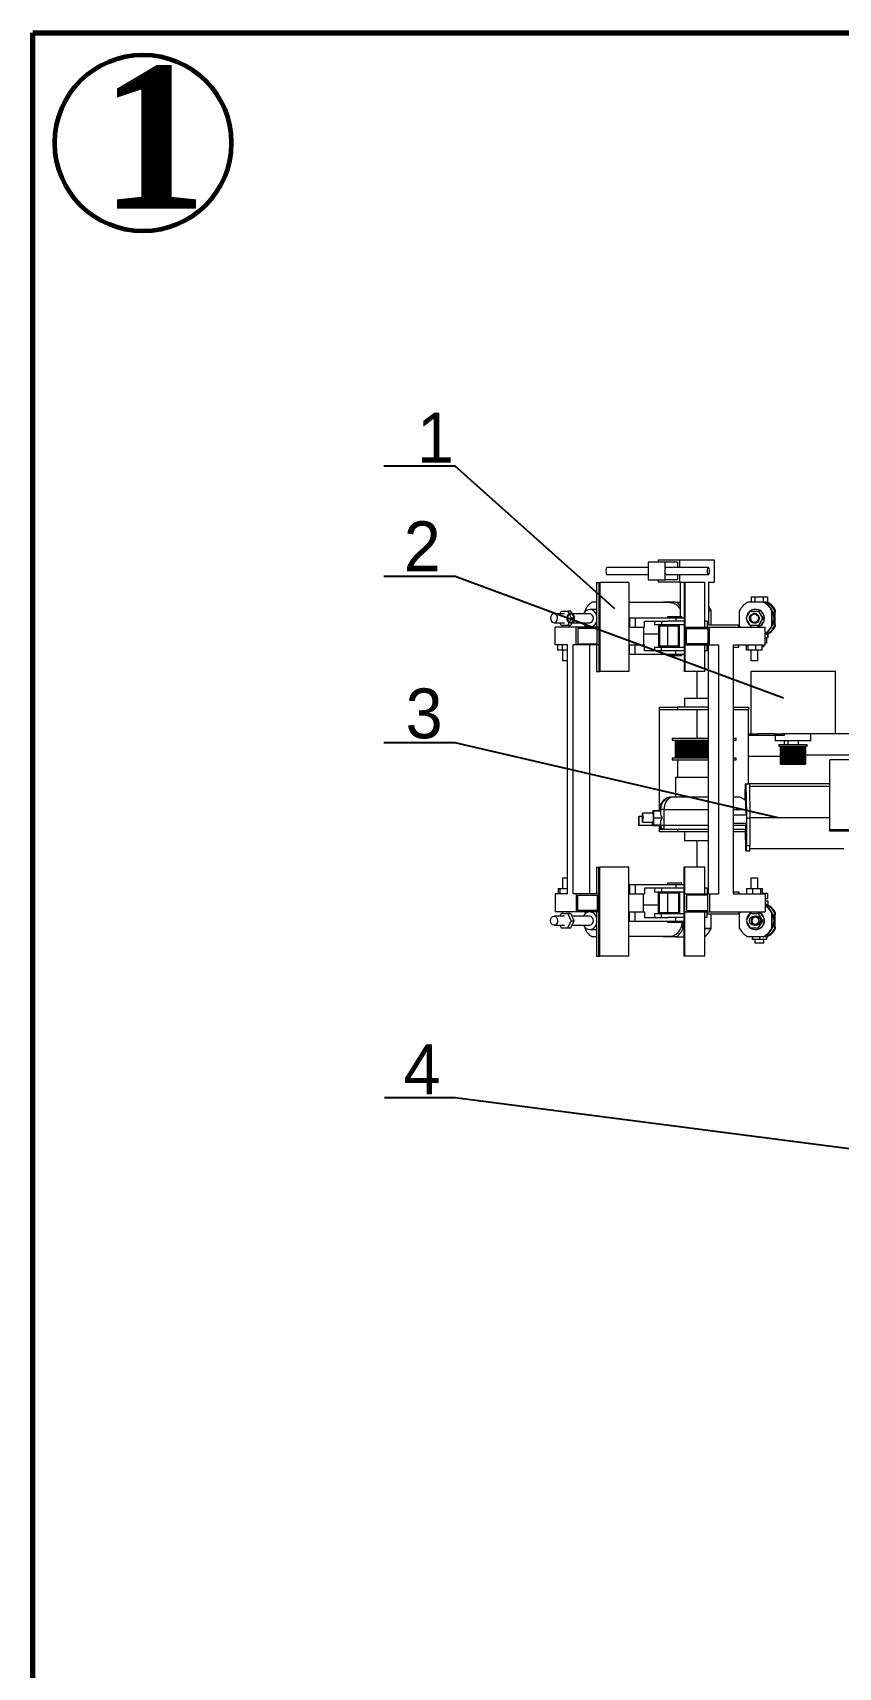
# Model space of a CAD drawing. Header units: millimetres. Extents: x 127 to 2222, y 23 to 864.
# Drawn here: x 1033.1 to 1259.4, y 404.9 to 864.3 of the extents above; entities that cross this region are included whole.
import ezdxf

# ---------------------------------------------------------------- set-up
doc = ezdxf.new("R2010")
doc.units = ezdxf.units.MM
doc.layers.add('dddd', color=1, linetype='Continuous')
doc.layers.add('net dam', color=7, linetype='Continuous', lineweight=35)
doc.styles.add('dinh1', font='VNARIAL.TTF', dxfattribs={"oblique": 15})

msp = doc.modelspace()

# ---------------------------------------------------------------- linework, layer by layer
for p, q in [((1151.79, 742.5), (1131.79, 742.5)), ((1196.69, 702.38), (1151.79, 742.5)), ((1151.79, 711.45), (1131.79, 711.45)), ((1244.04, 677.26), (1151.79, 711.45)), ((1151.79, 664.67), (1131.79, 664.67)), ((1242.55, 643.67), (1151.79, 664.67)), ((1151.91, 564.97), (1131.91, 564.97)), ((1318.8, 543.29), (1151.79, 564.98))]:
    msp.add_line(p, q)
at = {"color": 7, "linetype": 'Continuous', "lineweight": 15}
for p, q in [((1206.02, 713.98), (1194.49, 713.98)), ((1210.77, 715.48), (1206.02, 715.48)), ((1206.02, 715.48), (1206.02, 712.98)), ((1206.02, 712.98), (1206.02, 710.48)), ((1208.93, 716.11), (1214.85, 716.11)), ((1208.93, 715.48), (1208.93, 716.11)), ((1214.26, 715.48), (1210.77, 715.48)), ((1210.77, 712.98), (1210.77, 715.48)), ((1210.77, 710.48), (1210.77, 712.98)), ((1222.94, 713.98), (1211.08, 713.98)), ((1214.26, 715.48), (1214.26, 713.98)), ((1214.85, 716.11), (1214.85, 713.98)), ((1214.85, 716.11), (1224.55, 716.11)), ((1224.55, 716.11), (1224.55, 709.86)), ((1191.51, 709.73), (1191.51, 697.23)), ((1191.51, 709.73), (1192.16, 709.73)), ((1192.16, 709.73), (1192.16, 684.73)), ((1192.16, 709.73), (1192.49, 709.73)), ((1192.49, 709.73), (1192.49, 684.73)), ((1200.58, 709.73), (1192.49, 709.73)), ((1194.49, 711.98), (1206.02, 711.98)), ((1200.58, 709.73), (1200.58, 684.73)), ((1206.02, 710.48), (1210.77, 710.48)), ((1208.93, 709.86), (1208.93, 710.48)), ((1214.85, 709.86), (1208.93, 709.86)), ((1214.26, 710.48), (1210.77, 710.48)), ((1211.08, 711.98), (1222.94, 711.98)), ((1214.26, 711.98), (1214.26, 710.48)), ((1214.85, 711.98), (1214.85, 709.86)), ((1214.85, 709.86), (1220.98, 709.86)), ((1215.05, 709.86), (1215.05, 700.23)), ((1216.15, 709.73), (1216.15, 684.73)), ((1216.35, 709.73), (1216.15, 709.73)), ((1216.35, 709.73), (1216.35, 684.73)), ((1221.96, 709.73), (1216.35, 709.73)), ((1220.98, 709.86), (1220.98, 709.73)), ((1221.96, 697.23), (1221.96, 709.73)), ((1222.96, 709.86), (1224.55, 709.86)), ((1222.96, 709.86), (1222.96, 697.86)), ((1191.51, 704.23), (1190.2, 704.23)), ((1212.15, 704.11), (1200.58, 704.11)), ((1210.38, 704.23), (1210.19, 704.11)), ((1213.92, 704.23), (1210.38, 704.23)), ((1213.92, 704.23), (1215.05, 704.23)), ((1238.41, 704.23), (1234.05, 704.23)), ((1234.95, 705.73), (1234.95, 704.23)), ((1234.95, 705.73), (1236.01, 705.73)), ((1236.01, 705.73), (1236.01, 704.23)), ((1236.01, 705.73), (1238.32, 705.73)), ((1238.32, 705.73), (1238.32, 704.23)), ((1238.32, 705.73), (1239.57, 705.73)), ((1238.41, 704.23), (1238.55, 704.23)), ((1239.2, 704.23), (1238.55, 704.23)), ((1239.2, 704.23), (1239.43, 704.23)), ((1239.43, 704.23), (1239.57, 704.23)), ((1239.57, 705.73), (1239.57, 704.23)), ((1182.51, 700.98), (1179.58, 700.98)), ((1179.58, 698.48), (1182.51, 698.48)), ((1181.22, 700.98), (1181.57, 701.73)), ((1181.57, 697.73), (1181.22, 698.48)), ((1181.57, 701.73), (1183.44, 701.73)), ((1184.32, 701.73), (1183.44, 701.73)), ((1183.44, 701.73), (1184.38, 699.73)), ((1184.38, 699.73), (1183.44, 697.73)), ((1184.32, 701.73), (1185.26, 699.73)), ((1185.26, 699.73), (1184.32, 697.73)), ((1185.26, 699.73), (1184.38, 699.73)), ((1189.62, 700.98), (1184.67, 700.98)), ((1184.67, 698.48), (1189.62, 698.48)), ((1188.31, 701.64), (1188.31, 701.91)), ((1191.51, 702.23), (1189.62, 702.23)), ((1200.82, 699.86), (1200.82, 697.23)), ((1200.82, 699.86), (1202.37, 699.86)), ((1202.37, 699.86), (1202.37, 697.23)), ((1202.37, 699.86), (1213.79, 699.86)), ((1204.96, 698.86), (1211.54, 698.86)), ((1204.96, 697.23), (1204.96, 698.86)), ((1207.83, 698.86), (1207.83, 697.86)), ((1209.82, 698.86), (1209.82, 697.86)), ((1211.48, 700.23), (1211.48, 699.86)), ((1211.48, 700.23), (1215.48, 700.23)), ((1216.15, 698.86), (1211.54, 698.86)), ((1213.79, 699.86), (1213.79, 698.86)), ((1213.79, 699.86), (1216.15, 699.86)), ((1215.48, 699.86), (1215.48, 700.23)), ((1222.64, 698.86), (1221.96, 698.86)), ((1222.64, 698.86), (1222.64, 697.23)), ((1222.96, 701.91), (1223.7, 701.91)), ((1222.96, 701.86), (1223.74, 701.86)), ((1223.7, 701.86), (1223.7, 701.91)), ((1223.74, 697.86), (1223.74, 701.86)), ((1231.73, 697.55), (1231.73, 701.91)), ((1233.55, 699.73), (1234.7, 701.73)), ((1234.7, 697.73), (1233.55, 699.73)), ((1234.7, 701.73), (1237.01, 701.73)), ((1235.85, 700.98), (1235.74, 700.98)), ((1235.74, 698.48), (1235.85, 698.48)), ((1236.23, 702.23), (1236.14, 702.23)), ((1237.04, 701.73), (1237.01, 701.73)), ((1237.01, 701.73), (1238.16, 699.73)), ((1238.16, 699.73), (1237.01, 697.73)), ((1237.04, 701.73), (1238.2, 699.73)), ((1238.2, 699.73), (1237.04, 697.73)), ((1238.2, 699.73), (1238.16, 699.73)), ((1240.73, 697.55), (1240.73, 701.91)), ((1240.73, 701.91), (1240.87, 701.91)), ((1240.87, 697.55), (1240.87, 701.91)), ((1241.52, 701.91), (1241.83, 701.91)), ((1241.52, 697.55), (1241.52, 701.91)), ((1241.83, 701.48), (1241.61, 701.48)), ((1241.61, 701.48), (1241.61, 697.98)), ((1241.83, 701.48), (1241.83, 701.91)), ((1179.95, 692.23), (1179.95, 697.23)), ((1185.85, 697.23), (1179.95, 697.23)), ((1181.97, 697.73), (1181.57, 697.73)), ((1181.94, 697.73), (1181.94, 697.23)), ((1183.04, 697.73), (1181.97, 697.73)), ((1183.44, 697.73), (1183.04, 697.73)), ((1184.32, 697.73), (1183.44, 697.73)), ((1183.94, 697.23), (1183.94, 697.73)), ((1185.85, 692.23), (1185.85, 697.23)), ((1192.16, 697.23), (1185.85, 697.23)), ((1191.71, 696.88), (1186.29, 696.88)), ((1186.29, 696.88), (1186.29, 692.58)), ((1188.31, 697.55), (1188.31, 697.82)), ((1188.31, 697.55), (1188.45, 697.23)), ((1191.71, 692.58), (1191.71, 696.88)), ((1192.16, 697.23), (1192.16, 692.23)), ((1200.58, 697.23), (1202.37, 697.23)), ((1202.37, 697.23), (1204.96, 697.23)), ((1204.75, 697.23), (1204.75, 692.23)), ((1204.75, 695.36), (1208.93, 695.36)), ((1208.93, 697.86), (1207.83, 697.86)), ((1209.4, 697.86), (1208.93, 697.86)), ((1208.93, 697.86), (1208.93, 691.61)), ((1209.26, 697.51), (1209.26, 691.96)), ((1214.52, 697.51), (1209.26, 697.51)), ((1209.82, 697.86), (1209.4, 697.86)), ((1216.15, 697.86), (1209.82, 697.86)), ((1211.48, 697.51), (1211.48, 691.96)), ((1214.52, 691.96), (1214.52, 697.51)), ((1214.85, 691.61), (1214.85, 697.86)), ((1216.35, 697.23), (1216.35, 692.23)), ((1216.35, 697.23), (1223.3, 697.23)), ((1216.83, 696.88), (1222.81, 696.88)), ((1216.83, 692.58), (1216.83, 696.88)), ((1222.81, 696.88), (1222.81, 692.58)), ((1222.96, 697.86), (1231.54, 697.86)), ((1223.3, 692.23), (1223.3, 697.23)), ((1223.3, 697.23), (1238.94, 697.23)), ((1231.54, 697.23), (1231.54, 697.86)), ((1231.73, 697.55), (1231.9, 697.23)), ((1235.19, 697.73), (1234.7, 697.73)), ((1234.87, 697.73), (1234.87, 697.23)), ((1236.52, 697.73), (1235.19, 697.73)), ((1237.01, 697.73), (1236.52, 697.73)), ((1236.87, 697.23), (1236.87, 697.73)), ((1237.04, 697.73), (1237.01, 697.73)), ((1238.94, 692.23), (1238.94, 697.23)), ((1239.2, 695.23), (1238.94, 695.23)), ((1239.63, 694.23), (1238.94, 694.23)), ((1239.2, 695.23), (1239.41, 695.23)), ((1239.3, 694.23), (1239.3, 692.73)), ((1239.41, 695.23), (1239.63, 695.23)), ((1239.63, 694.23), (1239.63, 695.23)), ((1239.63, 695.23), (1239.76, 695.23)), ((1239.76, 694.23), (1239.63, 694.23)), ((1239.76, 694.23), (1239.76, 695.23)), ((1240.73, 697.55), (1240.87, 697.55)), ((1241.52, 697.55), (1241.83, 697.55)), ((1241.61, 697.98), (1241.83, 697.98)), ((1241.83, 697.55), (1241.83, 697.98)), ((1183.36, 692.23), (1179.95, 692.23)), ((1180.64, 690.73), (1180.64, 692.23)), ((1181.98, 690.73), (1180.64, 690.73)), ((1181.94, 690.73), (1181.94, 687.73)), ((1181.98, 690.73), (1181.98, 692.23)), ((1183.36, 690.73), (1181.98, 690.73)), ((1183.36, 622.23), (1183.36, 692.23)), ((1184.92, 622.23), (1184.92, 692.23)), ((1185.85, 692.23), (1184.92, 692.23)), ((1192.16, 692.23), (1185.85, 692.23)), ((1186.29, 692.58), (1191.71, 692.58)), ((1189.67, 622.23), (1189.67, 692.23)), ((1191.51, 692.23), (1191.51, 684.73)), ((1200.58, 692.23), (1202.37, 692.23)), ((1200.82, 689.61), (1200.82, 692.23)), ((1200.82, 689.61), (1202.37, 689.61)), ((1202.37, 689.61), (1202.37, 692.23)), ((1202.37, 692.23), (1204.96, 692.23)), ((1202.37, 689.61), (1213.79, 689.61)), ((1204.96, 690.61), (1204.96, 692.23)), ((1211.54, 690.61), (1204.96, 690.61)), ((1207.83, 691.61), (1207.83, 690.61)), ((1207.83, 691.61), (1208.93, 691.61)), ((1208.93, 691.61), (1209.4, 691.61)), ((1209.26, 691.96), (1214.52, 691.96)), ((1209.4, 691.61), (1209.82, 691.61)), ((1209.82, 691.61), (1216.15, 691.61)), ((1209.82, 690.61), (1209.82, 691.61)), ((1211.48, 689.61), (1211.48, 689.23)), ((1211.48, 689.23), (1215.48, 689.23)), ((1216.15, 690.61), (1211.54, 690.61)), ((1213.79, 689.61), (1213.79, 690.61)), ((1213.79, 689.61), (1216.15, 689.61)), ((1215.48, 689.23), (1215.48, 689.61)), ((1216.35, 692.23), (1223.3, 692.23)), ((1222.81, 692.58), (1216.83, 692.58)), ((1221.96, 684.73), (1221.96, 692.23)), ((1222.64, 690.61), (1221.96, 690.61)), ((1222.64, 690.61), (1222.64, 692.23)), ((1222.64, 691.61), (1222.93, 691.61)), ((1222.93, 692.23), (1222.93, 622.23)), ((1223.3, 692.23), (1225.77, 692.23)), ((1225.77, 692.23), (1225.77, 622.23)), ((1229.88, 692.23), (1238.94, 692.23)), ((1229.88, 692.23), (1229.88, 622.23)), ((1229.88, 691.61), (1231.54, 691.61)), ((1231.54, 691.61), (1231.54, 692.23)), ((1233.7, 690.73), (1233.7, 692.23)), ((1234.1, 690.73), (1233.7, 690.73)), ((1234.1, 690.73), (1234.1, 692.23)), ((1236.26, 690.73), (1234.1, 690.73)), ((1234.87, 690.73), (1234.87, 687.73)), ((1236.26, 690.73), (1236.26, 692.23)), ((1238.04, 690.73), (1236.26, 690.73)), ((1236.87, 687.73), (1236.87, 690.73)), ((1238.04, 690.73), (1238.04, 692.23)), ((1238.51, 691.73), (1238.04, 691.73)), ((1238.51, 691.73), (1238.51, 692.23)), ((1239.3, 692.73), (1238.94, 692.73)), ((1183.36, 687.73), (1181.94, 687.73)), ((1191.51, 684.73), (1192.16, 684.73)), ((1192.16, 684.73), (1192.49, 684.73)), ((1200.58, 684.73), (1192.49, 684.73)), ((1216.35, 684.73), (1216.15, 684.73)), ((1221.96, 684.73), (1216.35, 684.73)), ((1219.74, 684.73), (1219.74, 677.23)), ((1234.85, 684.73), (1234.85, 667.23)), ((1246.74, 684.73), (1234.85, 684.73)), ((1236.87, 687.73), (1234.87, 687.73)), ((1258.63, 684.73), (1246.74, 684.73)), ((1258.63, 667.23), (1258.63, 684.73)), ((1216.24, 677.23), (1216.24, 674.73)), ((1216.24, 677.23), (1222.93, 677.23)), ((1209.24, 673.98), (1209.24, 674.73)), ((1209.24, 674.73), (1214.24, 674.73)), ((1214.24, 673.98), (1209.24, 673.98)), ((1209.24, 645.7), (1209.24, 673.98)), ((1214.24, 674.73), (1214.24, 673.98)), ((1222.93, 674.73), (1214.24, 674.73)), ((1222.93, 673.98), (1214.24, 673.98)), ((1219.74, 673.98), (1219.74, 665.98)), ((1229.88, 674.73), (1234.24, 674.73)), ((1234.24, 673.98), (1229.88, 673.98)), ((1234.24, 674.73), (1234.24, 673.98)), ((1234.24, 667.23), (1234.24, 673.98)), ((1234.24, 666.73), (1234.24, 667.23)), ((1234.24, 667.23), (1236.74, 667.23)), ((1236.74, 666.73), (1234.24, 666.73)), ((1234.24, 653.21), (1234.24, 666.73)), ((1236.74, 667.23), (1236.74, 666.73)), ((1241.74, 667.23), (1236.74, 667.23)), ((1241.74, 666.73), (1236.74, 666.73)), ((1241.74, 666.73), (1241.74, 667.23)), ((1241.74, 667.23), (1243.74, 667.23)), ((1241.74, 666.73), (1241.74, 665.23)), ((1244.24, 666.73), (1241.74, 666.73)), ((1246.74, 667.23), (1243.74, 667.23)), ((1244.24, 667.23), (1244.24, 666.73)), ((1258.63, 667.23), (1246.74, 667.23)), ((1251.74, 665.23), (1251.74, 667.23)), ((1277.05, 667.23), (1258.63, 667.23)), ((1212.74, 665.98), (1212.74, 665.48)), ((1212.74, 665.98), (1222.93, 665.98)), ((1212.74, 665.48), (1222.93, 665.48)), ((1213.74, 665.48), (1213.74, 660.48)), ((1213.74, 660.48), (1213.74, 665.48)), ((1213.76, 660.48), (1213.76, 665.48)), ((1213.77, 665.48), (1213.77, 660.48)), ((1213.8, 660.48), (1213.8, 665.48)), ((1213.82, 665.48), (1213.82, 660.48)), ((1213.86, 660.48), (1213.86, 665.48)), ((1213.88, 665.48), (1213.88, 660.48)), ((1213.95, 660.48), (1213.95, 665.48)), ((1213.97, 665.48), (1213.97, 660.48)), ((1214.05, 660.48), (1214.05, 665.48)), ((1214.08, 665.48), (1214.08, 660.48)), ((1214.18, 660.48), (1214.18, 665.48)), ((1214.22, 665.48), (1214.22, 660.48)), ((1214.32, 660.48), (1214.32, 665.48)), ((1214.37, 665.48), (1214.37, 660.48)), ((1214.49, 660.48), (1214.49, 665.48)), ((1214.54, 665.48), (1214.54, 660.48)), ((1214.68, 660.48), (1214.68, 665.48)), ((1214.73, 665.48), (1214.73, 660.48)), ((1214.88, 660.48), (1214.88, 665.48)), ((1214.95, 665.48), (1214.95, 660.48)), ((1215.11, 660.48), (1215.11, 665.48)), ((1215.18, 665.48), (1215.18, 660.48)), ((1215.35, 660.48), (1215.35, 665.48)), ((1215.42, 665.48), (1215.42, 660.48)), ((1215.61, 660.48), (1215.61, 665.48)), ((1215.69, 665.48), (1215.69, 660.48)), ((1215.89, 660.48), (1215.89, 665.48)), ((1215.97, 665.48), (1215.97, 660.48)), ((1216.18, 660.48), (1216.18, 665.48)), ((1216.27, 665.48), (1216.27, 660.48)), ((1216.49, 660.48), (1216.49, 665.48)), ((1216.58, 665.48), (1216.58, 660.48)), ((1216.82, 660.48), (1216.82, 665.48)), ((1216.91, 665.48), (1216.91, 660.48)), ((1217.15, 660.48), (1217.15, 665.48)), ((1217.25, 665.48), (1217.25, 660.48)), ((1217.5, 660.48), (1217.5, 665.48)), ((1217.6, 665.48), (1217.6, 660.48)), ((1217.86, 660.48), (1217.86, 665.48)), ((1217.97, 665.48), (1217.97, 660.48)), ((1218.24, 660.48), (1218.24, 665.48)), ((1218.34, 665.48), (1218.34, 660.48)), ((1218.62, 660.48), (1218.62, 665.48)), ((1218.73, 665.48), (1218.73, 660.48)), ((1219.01, 660.48), (1219.01, 665.48)), ((1219.12, 665.48), (1219.12, 660.48)), ((1219.4, 660.48), (1219.4, 665.48)), ((1219.52, 665.48), (1219.52, 660.48)), ((1219.81, 660.48), (1219.81, 665.48)), ((1219.92, 665.48), (1219.92, 660.48)), ((1220.22, 660.48), (1220.22, 665.48)), ((1220.33, 665.48), (1220.33, 660.48)), ((1220.63, 660.48), (1220.63, 665.48)), ((1220.75, 665.48), (1220.75, 660.48)), ((1221.05, 660.48), (1221.05, 665.48)), ((1221.16, 665.48), (1221.16, 660.48)), ((1221.46, 660.48), (1221.46, 665.48)), ((1221.58, 665.48), (1221.58, 660.48)), ((1221.88, 660.48), (1221.88, 665.48)), ((1222, 665.48), (1222, 660.48)), ((1222.3, 660.48), (1222.3, 665.48)), ((1222.42, 665.48), (1222.42, 660.48)), ((1222.72, 660.48), (1222.72, 665.48)), ((1222.84, 665.48), (1222.84, 660.48)), ((1229.88, 665.98), (1230.69, 665.98)), ((1229.88, 665.48), (1230.69, 665.48)), ((1230.69, 665.98), (1230.74, 665.98)), ((1230.69, 665.48), (1230.74, 665.48)), ((1230.74, 665.48), (1230.74, 665.98)), ((1246.74, 665.23), (1241.74, 665.23)), ((1242.74, 664.23), (1242.74, 663.73)), ((1242.74, 664.23), (1250.74, 664.23)), ((1242.74, 663.73), (1250.74, 663.73)), ((1243.24, 663.73), (1243.24, 658.73)), ((1243.25, 658.73), (1243.25, 663.73)), ((1243.28, 663.73), (1243.28, 658.73)), ((1243.29, 658.73), (1243.29, 663.73)), ((1243.35, 663.73), (1243.35, 658.73)), ((1243.37, 658.73), (1243.37, 663.73)), ((1243.46, 663.73), (1243.46, 658.73)), ((1243.49, 658.73), (1243.49, 663.73)), ((1243.61, 663.73), (1243.61, 658.73)), ((1243.64, 658.73), (1243.64, 663.73)), ((1243.79, 663.73), (1243.79, 658.73)), ((1243.82, 658.73), (1243.82, 663.73)), ((1244, 663.73), (1244, 658.73)), ((1244.04, 658.73), (1244.04, 663.73)), ((1244.24, 665.23), (1244.24, 664.23)), ((1244.24, 663.73), (1244.24, 658.73)), ((1244.29, 658.73), (1244.29, 663.73)), ((1244.51, 663.73), (1244.51, 658.73)), ((1244.56, 658.73), (1244.56, 663.73)), ((1244.81, 663.73), (1244.81, 658.73)), ((1244.86, 658.73), (1244.86, 663.73)), ((1245.12, 663.73), (1245.12, 658.73)), ((1245.18, 658.73), (1245.18, 663.73)), ((1245.24, 665.23), (1245.24, 664.23)), ((1245.46, 663.73), (1245.46, 658.73)), ((1245.52, 658.73), (1245.52, 663.73)), ((1245.8, 663.73), (1245.8, 658.73)), ((1245.87, 658.73), (1245.87, 663.73)), ((1246.16, 663.73), (1246.16, 658.73)), ((1246.23, 658.73), (1246.23, 663.73)), ((1246.52, 663.73), (1246.52, 658.73)), ((1246.59, 658.73), (1246.59, 663.73)), ((1251.74, 665.23), (1246.74, 665.23)), ((1246.89, 663.73), (1246.89, 658.73)), ((1246.96, 658.73), (1246.96, 663.73)), ((1247.26, 663.73), (1247.26, 658.73)), ((1247.32, 658.73), (1247.32, 663.73)), ((1247.61, 663.73), (1247.61, 658.73)), ((1247.68, 658.73), (1247.68, 663.73)), ((1247.96, 663.73), (1247.96, 658.73)), ((1248.03, 658.73), (1248.03, 663.73)), ((1248.24, 664.23), (1248.24, 665.23)), ((1248.3, 663.73), (1248.3, 658.73)), ((1248.36, 658.73), (1248.36, 663.73)), ((1248.62, 663.73), (1248.62, 658.73)), ((1248.67, 658.73), (1248.67, 663.73)), ((1248.92, 663.73), (1248.92, 658.73)), ((1248.97, 658.73), (1248.97, 663.73)), ((1249.19, 663.73), (1249.19, 658.73)), ((1249.24, 658.73), (1249.24, 663.73)), ((1249.44, 663.73), (1249.44, 658.73)), ((1249.48, 658.73), (1249.48, 663.73)), ((1249.66, 663.73), (1249.66, 658.73)), ((1249.69, 658.73), (1249.69, 663.73)), ((1249.84, 663.73), (1249.84, 658.73)), ((1249.87, 658.73), (1249.87, 663.73)), ((1250, 663.73), (1250, 658.73)), ((1250.02, 658.73), (1250.02, 663.73)), ((1250.11, 663.73), (1250.11, 658.73)), ((1250.13, 658.73), (1250.13, 663.73)), ((1250.19, 663.73), (1250.19, 658.73)), ((1250.2, 658.73), (1250.2, 663.73)), ((1250.23, 663.73), (1250.23, 658.73)), ((1250.24, 658.73), (1250.24, 663.73)), ((1250.74, 663.73), (1250.74, 664.23)), ((1212.74, 660.48), (1212.74, 659.98)), ((1212.74, 660.48), (1222.93, 660.48)), ((1212.74, 659.98), (1222.93, 659.98)), ((1214.24, 659.98), (1214.24, 654.98)), ((1229.88, 660.48), (1230.69, 660.48)), ((1229.88, 659.98), (1230.69, 659.98)), ((1230.69, 660.48), (1230.74, 660.48)), ((1230.69, 659.98), (1230.74, 659.98)), ((1230.74, 659.98), (1230.74, 660.48)), ((1243.24, 660.85), (1234.24, 660.85)), ((1243.24, 658.73), (1243.25, 658.73)), ((1243.25, 658.73), (1243.28, 658.73)), ((1243.28, 658.73), (1243.29, 658.73)), ((1243.29, 658.73), (1243.35, 658.73)), ((1243.35, 658.73), (1243.37, 658.73)), ((1243.37, 658.73), (1243.46, 658.73)), ((1243.46, 658.73), (1243.49, 658.73)), ((1243.49, 658.73), (1243.61, 658.73)), ((1243.61, 658.73), (1243.64, 658.73)), ((1243.64, 658.73), (1243.79, 658.73)), ((1243.79, 658.73), (1243.82, 658.73)), ((1243.82, 658.73), (1244, 658.73)), ((1244, 658.73), (1244.04, 658.73)), ((1244.04, 658.73), (1244.24, 658.73)), ((1244.24, 658.73), (1244.29, 658.73)), ((1244.29, 658.73), (1244.51, 658.73)), ((1244.51, 658.73), (1244.56, 658.73)), ((1244.56, 658.73), (1244.81, 658.73)), ((1244.81, 658.73), (1244.86, 658.73)), ((1244.86, 658.73), (1245.12, 658.73)), ((1245.12, 658.73), (1245.18, 658.73)), ((1245.18, 658.73), (1245.46, 658.73)), ((1245.46, 658.73), (1245.52, 658.73)), ((1245.52, 658.73), (1245.8, 658.73)), ((1245.8, 658.73), (1245.87, 658.73)), ((1245.87, 658.73), (1246.16, 658.73)), ((1246.16, 658.73), (1246.23, 658.73)), ((1246.23, 658.73), (1246.52, 658.73)), ((1246.52, 658.73), (1246.59, 658.73)), ((1246.59, 658.73), (1246.89, 658.73)), ((1246.89, 658.73), (1246.96, 658.73)), ((1246.96, 658.73), (1247.26, 658.73)), ((1247.26, 658.73), (1247.32, 658.73)), ((1247.32, 658.73), (1247.61, 658.73)), ((1247.61, 658.73), (1247.68, 658.73)), ((1247.68, 658.73), (1247.96, 658.73)), ((1247.96, 658.73), (1248.03, 658.73)), ((1248.03, 658.73), (1248.3, 658.73)), ((1248.3, 658.73), (1248.36, 658.73)), ((1248.36, 658.73), (1248.62, 658.73)), ((1248.62, 658.73), (1248.67, 658.73)), ((1248.67, 658.73), (1248.92, 658.73)), ((1248.92, 658.73), (1248.97, 658.73)), ((1248.97, 658.73), (1249.19, 658.73)), ((1249.19, 658.73), (1249.24, 658.73)), ((1249.24, 658.73), (1249.44, 658.73)), ((1249.44, 658.73), (1249.48, 658.73)), ((1249.48, 658.73), (1249.66, 658.73)), ((1249.66, 658.73), (1249.69, 658.73)), ((1249.69, 658.73), (1249.84, 658.73)), ((1249.84, 658.73), (1249.87, 658.73)), ((1249.87, 658.73), (1250, 658.73)), ((1250, 658.73), (1250.02, 658.73)), ((1250.02, 658.73), (1250.11, 658.73)), ((1250.11, 658.73), (1250.13, 658.73)), ((1250.13, 658.73), (1250.19, 658.73)), ((1250.19, 658.73), (1250.2, 658.73)), ((1250.2, 658.73), (1250.23, 658.73)), ((1250.23, 658.73), (1250.24, 658.73)), ((1277.05, 661.23), (1250.24, 661.23)), ((1267.05, 659.89), (1257.05, 659.89)), ((1257.05, 640.24), (1257.05, 659.89)), ((1213.74, 654.98), (1213.74, 649.48)), ((1222.93, 654.98), (1213.74, 654.98)), ((1233.32, 653.21), (1233.46, 653.21)), ((1233.46, 653.21), (1233.62, 644.41)), ((1233.46, 653.21), (1234.46, 653.21)), ((1257.05, 653.23), (1234.24, 653.23)), ((1234.46, 653.21), (1234.63, 643.64)), ((1257.05, 652.42), (1234.47, 652.42)), ((1212.95, 649.48), (1212.74, 649.48)), ((1222.93, 649.48), (1212.95, 649.48)), ((1230.94, 649.48), (1229.88, 649.48)), ((1233.3, 648.61), (1233.3, 651.71)), ((1203.37, 641.48), (1203.37, 643.98)), ((1203.38, 643.98), (1203.38, 641.48)), ((1204.44, 643.74), (1204.49, 643.74)), ((1204.49, 643.6), (1204.44, 643.6)), ((1207.47, 644.92), (1204.47, 644.92)), ((1204.74, 643.74), (1204.49, 643.74)), ((1204.49, 643.6), (1204.74, 643.6)), ((1207.44, 644.92), (1207.45, 645.7)), ((1207.45, 645.7), (1207.49, 645.63)), ((1207.45, 645.7), (1209.45, 645.7)), ((1207.49, 645.63), (1207.51, 643.6)), ((1207.49, 645.63), (1209.49, 645.63)), ((1207.51, 643.6), (1207.49, 641.63)), ((1207.51, 643.6), (1209.92, 643.6)), ((1209.24, 645.98), (1209.24, 645.7)), ((1209.24, 645.98), (1209.49, 645.98)), ((1209.45, 645.7), (1209.49, 645.63)), ((1209.49, 645.98), (1209.49, 645.1)), ((1210.51, 645.98), (1209.49, 645.98)), ((1209.49, 645.63), (1209.49, 645.1)), ((1210.51, 641.48), (1210.51, 645.98)), ((1233.51, 645.98), (1233.51, 644.41)), ((1233.63, 644.41), (1233.63, 643.64)), ((1233.63, 643.64), (1233.63, 642.04)), ((1233.63, 643.64), (1234.63, 643.64)), ((1257.05, 643.67), (1234.63, 643.67)), ((1234.63, 643.64), (1234.63, 635.84)), ((1204.47, 642.42), (1207.47, 642.42)), ((1207.27, 641.48), (1207.27, 642.42)), ((1207.27, 641.48), (1209.42, 641.48)), ((1207.44, 641.71), (1207.44, 642.42)), ((1207.49, 641.63), (1207.44, 641.71)), ((1207.49, 641.63), (1209.48, 641.63)), ((1209.24, 640.48), (1209.24, 641.48)), ((1209.24, 639.73), (1209.24, 640.48)), ((1209.24, 640.48), (1210.35, 640.48)), ((1214.24, 639.73), (1209.24, 639.73)), ((1209.42, 641.63), (1209.42, 641.48)), ((1209.49, 641.48), (1209.42, 641.48)), ((1209.49, 642.29), (1209.48, 641.63)), ((1209.49, 642.29), (1209.49, 641.48)), ((1210.51, 641.48), (1209.49, 641.48)), ((1210.35, 640.48), (1210.49, 640.48)), ((1210.49, 640.48), (1222.93, 640.48)), ((1214.24, 640.48), (1214.24, 639.73)), ((1222.93, 639.73), (1214.24, 639.73)), ((1216.24, 639.73), (1216.24, 637.23)), ((1229.88, 640.48), (1233.49, 640.48)), ((1233.36, 639.73), (1229.88, 639.73)), ((1233.46, 634.34), (1233.35, 640.48)), ((1233.51, 642.04), (1233.51, 641.48)), ((1233.63, 642.04), (1233.63, 635.84)), ((1257.05, 639.89), (1257.05, 640.24)), ((1267.05, 640.24), (1257.05, 640.24)), ((1267.05, 639.89), (1257.05, 639.89)), ((1216.24, 637.23), (1222.93, 637.23)), ((1219.74, 637.23), (1219.74, 629.73)), ((1233.6, 634.34), (1233.46, 634.34)), ((1233.6, 634.34), (1234.6, 634.34)), ((1233.63, 635.84), (1234.63, 635.84)), ((1260.96, 634.92), (1234.63, 634.92)), ((1191.51, 629.73), (1191.51, 622.23)), ((1191.51, 629.73), (1192.16, 629.73)), ((1192.16, 604.73), (1192.16, 629.73)), ((1192.16, 629.73), (1192.49, 629.73)), ((1192.49, 604.73), (1192.49, 629.73)), ((1200.58, 629.73), (1192.49, 629.73)), ((1200.58, 604.73), (1200.58, 629.73)), ((1216.15, 604.73), (1216.15, 629.73)), ((1216.35, 629.73), (1216.15, 629.73)), ((1216.35, 604.73), (1216.35, 629.73)), ((1221.96, 629.73), (1216.35, 629.73)), ((1221.96, 622.23), (1221.96, 629.73)), ((1181.94, 626.73), (1181.94, 623.73)), ((1181.94, 626.73), (1183.36, 626.73)), ((1200.82, 624.86), (1200.82, 622.23)), ((1200.82, 624.86), (1202.37, 624.86)), ((1202.37, 624.86), (1202.37, 622.23)), ((1202.37, 624.86), (1213.79, 624.86)), ((1211.48, 625.23), (1211.48, 624.86)), ((1215.38, 625.23), (1211.48, 625.23)), ((1213.79, 624.86), (1213.79, 623.86)), ((1213.79, 624.86), (1216.15, 624.86)), ((1215.48, 625.23), (1215.38, 625.23)), ((1215.48, 624.86), (1215.48, 625.23)), ((1234.87, 626.73), (1234.87, 623.73)), ((1234.87, 626.73), (1236.87, 626.73)), ((1236.87, 623.73), (1236.87, 626.73)), ((1179.95, 622.23), (1179.95, 617.23)), ((1183.36, 622.23), (1179.95, 622.23)), ((1180.73, 623.73), (1180.73, 622.23)), ((1180.73, 623.73), (1181.26, 623.73)), ((1181.26, 623.73), (1181.26, 622.23)), ((1181.26, 623.73), (1183.36, 623.73)), ((1185.85, 622.23), (1184.92, 622.23)), ((1185.85, 622.23), (1185.85, 617.23)), ((1192.16, 622.23), (1185.85, 622.23)), ((1186.29, 621.88), (1191.71, 621.88)), ((1186.29, 617.58), (1186.29, 621.88)), ((1191.71, 621.88), (1191.71, 617.58)), ((1192.16, 617.23), (1192.16, 622.23)), ((1200.58, 622.23), (1202.37, 622.23)), ((1202.37, 622.23), (1204.96, 622.23)), ((1204.75, 617.23), (1204.75, 622.23)), ((1204.96, 623.86), (1204.96, 622.23)), ((1211.54, 623.86), (1204.96, 623.86)), ((1207.83, 623.86), (1207.83, 622.86)), ((1207.83, 622.86), (1208.93, 622.86)), ((1208.93, 622.86), (1209.4, 622.86)), ((1208.93, 616.61), (1208.93, 622.86)), ((1209.26, 622.51), (1214.52, 622.51)), ((1209.26, 616.96), (1209.26, 622.51)), ((1209.4, 622.86), (1209.82, 622.86)), ((1209.82, 623.86), (1209.82, 622.86)), ((1209.82, 622.86), (1216.15, 622.86)), ((1211.48, 622.51), (1211.48, 616.96)), ((1216.15, 623.86), (1211.54, 623.86)), ((1214.52, 622.51), (1214.52, 616.96)), ((1214.85, 622.86), (1214.85, 616.61)), ((1216.35, 617.23), (1216.35, 622.23)), ((1216.35, 622.23), (1223.3, 622.23)), ((1222.81, 621.88), (1216.83, 621.88)), ((1216.83, 621.88), (1216.83, 617.58)), ((1222.64, 623.86), (1221.96, 623.86)), ((1222.64, 623.86), (1222.64, 622.23)), ((1222.64, 622.86), (1222.93, 622.86)), ((1222.81, 617.58), (1222.81, 621.88)), ((1223.3, 622.23), (1223.3, 617.23)), ((1223.3, 622.23), (1225.77, 622.23)), ((1229.88, 622.86), (1231.54, 622.86)), ((1229.88, 622.23), (1238.94, 622.23)), ((1231.54, 622.86), (1231.54, 622.23)), ((1233.67, 623.73), (1233.67, 622.23)), ((1233.67, 623.73), (1235.38, 623.73)), ((1235.38, 623.73), (1235.38, 622.23)), ((1235.38, 623.73), (1237.58, 623.73)), ((1237.58, 623.73), (1237.58, 622.23)), ((1237.58, 623.73), (1238.07, 623.73)), ((1238.07, 623.73), (1238.07, 622.23)), ((1238.07, 622.45), (1238.32, 622.45)), ((1238.32, 622.45), (1238.32, 622.23)), ((1238.32, 622.45), (1239.57, 622.45)), ((1238.94, 622.23), (1238.94, 617.23)), ((1238.94, 620.95), (1239.57, 620.95)), ((1239.63, 620.23), (1238.94, 620.23)), ((1239.57, 622.45), (1239.57, 620.95)), ((1239.63, 620.23), (1239.63, 619.23)), ((1239.76, 620.23), (1239.63, 620.23)), ((1239.76, 619.23), (1239.76, 620.23)), ((1182.51, 615.98), (1179.58, 615.98)), ((1185.85, 617.23), (1179.95, 617.23)), ((1181.57, 616.73), (1181.22, 615.98)), ((1181.97, 616.73), (1181.57, 616.73)), ((1181.94, 617.23), (1181.94, 616.73)), ((1181.97, 616.73), (1183.04, 616.73)), ((1183.44, 616.73), (1183.04, 616.73)), ((1184.38, 614.73), (1183.44, 616.73)), ((1183.44, 616.73), (1184.32, 616.73)), ((1183.94, 616.73), (1183.94, 617.23)), ((1185.26, 614.73), (1184.32, 616.73)), ((1189.62, 615.98), (1184.67, 615.98)), ((1192.16, 617.23), (1185.85, 617.23)), ((1191.71, 617.58), (1186.29, 617.58)), ((1188.45, 617.23), (1188.31, 616.91)), ((1188.31, 616.64), (1188.31, 616.91)), ((1191.51, 617.23), (1191.51, 604.73)), ((1200.58, 617.23), (1202.37, 617.23)), ((1200.82, 614.61), (1200.82, 617.23)), ((1202.37, 614.61), (1202.37, 617.23)), ((1202.37, 617.23), (1204.96, 617.23)), ((1208.93, 619.11), (1204.75, 619.11)), ((1204.96, 617.23), (1204.96, 615.61)), ((1204.96, 615.61), (1211.54, 615.61)), ((1207.83, 616.61), (1207.83, 615.61)), ((1208.93, 616.61), (1207.83, 616.61)), ((1209.4, 616.61), (1208.93, 616.61)), ((1214.52, 616.96), (1209.26, 616.96)), ((1209.82, 616.61), (1209.4, 616.61)), ((1209.82, 615.61), (1209.82, 616.61)), ((1216.15, 616.61), (1209.82, 616.61)), ((1216.15, 615.61), (1211.54, 615.61)), ((1213.79, 614.61), (1213.79, 615.61)), ((1216.35, 617.23), (1223.3, 617.23)), ((1216.83, 617.58), (1222.81, 617.58)), ((1221.96, 604.73), (1221.96, 617.23)), ((1222.64, 615.61), (1221.96, 615.61)), ((1222.64, 615.61), (1222.64, 617.23)), ((1222.64, 616.61), (1231.54, 616.61)), ((1223.3, 617.23), (1238.94, 617.23)), ((1223.74, 612.61), (1223.74, 616.61)), ((1231.54, 617.23), (1231.54, 616.61)), ((1231.9, 617.23), (1231.73, 616.91)), ((1231.73, 612.55), (1231.73, 616.91)), ((1234.7, 616.73), (1233.55, 614.73)), ((1235.19, 616.73), (1234.7, 616.73)), ((1234.87, 617.23), (1234.87, 616.73)), ((1235.19, 616.73), (1236.52, 616.73)), ((1235.85, 615.98), (1235.74, 615.98)), ((1237.01, 616.73), (1236.52, 616.73)), ((1236.87, 616.73), (1236.87, 617.23)), ((1238.16, 614.73), (1237.01, 616.73)), ((1237.01, 616.73), (1237.04, 616.73)), ((1238.2, 614.73), (1237.04, 616.73)), ((1239.2, 619.23), (1238.94, 619.23)), ((1239.2, 619.23), (1239.41, 619.23)), ((1239.41, 619.23), (1239.63, 619.23)), ((1239.63, 619.23), (1239.76, 619.23)), ((1240.73, 612.55), (1240.73, 616.91)), ((1240.73, 616.91), (1240.87, 616.91)), ((1240.87, 612.55), (1240.87, 616.91)), ((1241.52, 612.55), (1241.52, 616.91)), ((1241.52, 616.91), (1241.83, 616.91)), ((1241.83, 616.48), (1241.61, 616.48)), ((1241.61, 616.48), (1241.61, 612.98)), ((1241.83, 616.48), (1241.83, 616.91)), ((1179.58, 613.48), (1182.51, 613.48)), ((1181.22, 613.48), (1181.57, 612.73)), ((1181.57, 612.73), (1183.44, 612.73)), ((1183.44, 612.73), (1184.38, 614.73)), ((1183.44, 612.73), (1184.32, 612.73)), ((1184.32, 612.73), (1185.26, 614.73)), ((1184.38, 614.73), (1185.26, 614.73)), ((1184.67, 613.48), (1189.62, 613.48)), ((1188.31, 612.55), (1188.31, 612.82)), ((1189.62, 612.23), (1191.51, 612.23)), ((1200.82, 614.61), (1202.37, 614.61)), ((1202.37, 614.61), (1213.79, 614.61)), ((1211.48, 614.61), (1211.48, 614.23)), ((1215.38, 614.23), (1211.48, 614.23)), ((1213.79, 614.61), (1216.15, 614.61)), ((1215.48, 614.23), (1215.38, 614.23)), ((1215.48, 614.23), (1215.48, 614.61)), ((1215.8, 612.55), (1215.8, 614.61)), ((1215.8, 612.55), (1216.15, 612.55)), ((1221.96, 612.61), (1223.74, 612.61)), ((1221.96, 612.55), (1223.7, 612.55)), ((1223.7, 612.55), (1223.7, 612.61)), ((1233.55, 614.73), (1234.7, 612.73)), ((1234.7, 612.73), (1237.01, 612.73)), ((1235.74, 613.48), (1235.85, 613.48)), ((1236.14, 612.23), (1236.23, 612.23)), ((1237.01, 612.73), (1238.16, 614.73)), ((1237.01, 612.73), (1237.04, 612.73)), ((1237.04, 612.73), (1238.2, 614.73)), ((1238.16, 614.73), (1238.2, 614.73)), ((1240.73, 612.55), (1240.87, 612.55)), ((1241.52, 612.55), (1241.83, 612.55)), ((1241.61, 612.98), (1241.83, 612.98)), ((1241.83, 612.55), (1241.83, 612.98)), ((1191.51, 610.23), (1190.2, 610.23)), ((1200.58, 610.36), (1212.15, 610.36)), ((1210.19, 610.36), (1210.38, 610.23)), ((1213.92, 610.23), (1210.38, 610.23)), ((1213.92, 610.23), (1216.15, 610.23)), ((1238.41, 610.23), (1234.05, 610.23)), ((1235.22, 610.23), (1235.22, 609.45)), ((1235.3, 609.45), (1235.22, 609.45)), ((1235.3, 610.23), (1235.3, 609.45)), ((1237.34, 609.45), (1235.3, 609.45)), ((1236.01, 609.45), (1236.01, 608.45)), ((1238.51, 608.45), (1236.01, 608.45)), ((1237.34, 610.23), (1237.34, 609.45)), ((1239.3, 609.45), (1237.34, 609.45)), ((1238.41, 610.23), (1238.55, 610.23)), ((1238.51, 608.45), (1238.51, 609.45)), ((1239.2, 610.23), (1238.55, 610.23)), ((1239.2, 610.23), (1239.51, 610.23)), ((1239.3, 610.23), (1239.3, 609.45)), ((1191.51, 604.73), (1192.16, 604.73)), ((1192.16, 604.73), (1192.49, 604.73)), ((1200.58, 604.73), (1192.49, 604.73)), ((1216.35, 604.73), (1216.15, 604.73)), ((1221.96, 604.73), (1216.35, 604.73))]:
    msp.add_line(p, q, dxfattribs=at)
at = {"color": 8, "linetype": 'Continuous', "lineweight": 15}
for p, q in [((1209.24, 645.7), (1209.24, 645.98)), ((1209.24, 645.98), (1209.24, 645.98)), ((1210.51, 645.98), (1222.93, 645.98)), ((1229.88, 645.98), (1233.51, 645.98)), ((1222.93, 641.48), (1210.51, 641.48)), ((1233.51, 641.48), (1229.88, 641.48))]:
    msp.add_line(p, q, dxfattribs=at)
at = {"color": 7, "linetype": 'Continuous', "lineweight": 15, "flags": 128}
for points in [[(1194.49, 713.98), (1194.37, 713.9), (1194.27, 713.69), (1194.2, 713.36), (1194.17, 712.98), (1194.2, 712.6), (1194.27, 712.27), (1194.37, 712.06), (1194.49, 711.98)], [(1210.77, 712.98), (1210.79, 713.36), (1210.86, 713.69), (1210.96, 713.9), (1211.08, 713.98)], [(1211.08, 711.98), (1210.96, 712.06), (1210.86, 712.27), (1210.79, 712.6), (1210.77, 712.98)], [(1223.25, 712.98), (1223.23, 713.36), (1223.16, 713.69), (1223.06, 713.9), (1222.94, 713.98), (1222.81, 713.9), (1222.71, 713.69), (1222.64, 713.36), (1222.62, 712.98), (1222.64, 712.6), (1222.71, 712.27), (1222.81, 712.06), (1222.94, 711.98), (1223.06, 712.06), (1223.16, 712.27), (1223.23, 712.6), (1223.25, 712.98)], [(1179.97, 700.88), (1179.58, 700.98), (1179.19, 700.89), (1178.87, 700.62), (1178.64, 700.21), (1178.57, 699.73), (1178.64, 699.26), (1178.86, 698.85), (1179.19, 698.58), (1179.58, 698.48), (1179.96, 698.57), (1180.29, 698.84), (1180.51, 699.25), (1180.59, 699.73), (1180.52, 700.21), (1180.3, 700.61), (1179.97, 700.88)], [(1189.62, 698.48), (1190.01, 698.58), (1190.34, 698.85), (1190.56, 699.25), (1190.64, 699.73), (1190.56, 700.21), (1190.34, 700.61), (1190.01, 700.89), (1189.62, 700.98)], [(1233.34, 651.71), (1233.33, 651.99), (1233.33, 652.24), (1233.33, 652.4), (1233.32, 652.46), (1233.32, 652.4), (1233.31, 652.24), (1233.31, 651.99), (1233.31, 651.71), (1233.31, 651.42), (1233.31, 651.18), (1233.32, 651.01), (1233.32, 650.96), (1233.33, 651.01), (1233.33, 651.18), (1233.33, 651.42), (1233.34, 651.71)], [(1204.44, 643.74), (1204.45, 644.19), (1204.45, 644.58), (1204.46, 644.83), (1204.47, 644.92), (1204.47, 644.83), (1204.48, 644.58), (1204.49, 644.19), (1204.49, 643.74)], [(1204.49, 643.6), (1204.49, 643.15), (1204.48, 642.76), (1204.47, 642.51), (1204.47, 642.42), (1204.46, 642.51), (1204.45, 642.76), (1204.45, 643.15), (1204.44, 643.6)], [(1233.59, 635.84), (1233.59, 635.55), (1233.6, 635.31), (1233.6, 635.15), (1233.61, 635.09), (1233.61, 635.15), (1233.61, 635.31), (1233.62, 635.55), (1233.62, 635.84), (1233.62, 636.13), (1233.61, 636.37), (1233.61, 636.53), (1233.61, 636.59), (1233.6, 636.53), (1233.6, 636.37), (1233.59, 636.13), (1233.59, 635.84)], [(1179.97, 613.58), (1179.58, 613.48), (1179.19, 613.57), (1178.87, 613.84), (1178.64, 614.25), (1178.57, 614.73), (1178.64, 615.21), (1178.86, 615.61), (1179.19, 615.88), (1179.58, 615.98), (1179.96, 615.89), (1180.29, 615.62), (1180.51, 615.21), (1180.59, 614.73), (1180.52, 614.26), (1180.3, 613.85), (1179.97, 613.58)], [(1189.62, 613.48), (1190.01, 613.58), (1190.34, 613.85), (1190.56, 614.25), (1190.64, 614.73), (1190.56, 615.21), (1190.34, 615.61), (1190.01, 615.89), (1189.62, 615.98)], [(1212.15, 610.36), (1212.51, 610.38), (1213.21, 610.56), (1213.87, 610.91), (1214.46, 611.41), (1214.96, 612.05), (1215.34, 612.8), (1215.59, 613.63), (1215.69, 614.51), (1215.7, 614.61)]]:
    msp.add_lwpolyline(points, dxfattribs=at)
at = {"color": 7, "linetype": 'Continuous', "flags": 128}
for points in [[(1184.36, 700.97), (1183.97, 700.93), (1183.62, 700.7), (1183.37, 700.32), (1183.25, 699.85), (1183.29, 699.37), (1183.48, 698.94), (1183.78, 698.63), (1184.16, 698.49), (1184.55, 698.53), (1184.9, 698.76), (1185.15, 699.14), (1185.27, 699.61), (1185.23, 700.09), (1185.05, 700.52), (1184.74, 700.83), (1184.36, 700.97)], [(1236.05, 700.97), (1235.56, 700.93), (1235.13, 700.7), (1234.82, 700.32), (1234.68, 699.85), (1234.73, 699.37), (1234.96, 698.94), (1235.33, 698.63), (1235.8, 698.49), (1236.28, 698.53), (1236.71, 698.76), (1237.02, 699.14), (1237.17, 699.61), (1237.12, 700.09), (1236.89, 700.52), (1236.51, 700.83), (1236.05, 700.97)], [(1236.48, 613.49), (1236, 613.53), (1235.57, 613.76), (1235.26, 614.14), (1235.12, 614.61), (1235.16, 615.09), (1235.39, 615.52), (1235.77, 615.83), (1236.24, 615.97), (1236.72, 615.93), (1237.15, 615.7), (1237.46, 615.32), (1237.6, 614.85), (1237.55, 614.37), (1237.33, 613.94), (1236.95, 613.63), (1236.48, 613.49)]]:
    msp.add_lwpolyline(points, dxfattribs=at)
at = {"color": 7, "linetype": 'Continuous', "lineweight": 15}
for centre in [(1235.74, 699.73), (1235.74, 614.73)]:
    msp.add_circle(centre, 1.25, dxfattribs=at)
for centre, radius, start, end in [((1192.67, 700.3), 4.64, 122.1876, 159.7355), ((1212.01, 700.69), 3.41, 27.0985, 87.6803), ((1211.73, 700.62), 4.22, 38.0625, 58.7264), ((1218.91, 700.05), 5.14, 21.2024, 37.9062), ((1236.23, 699.73), 5, 115.8493, 154.1658), ((1236.23, 699.73), 5, 25.8342, 64.1507), ((1236.37, 699.73), 5, 25.8342, 64.1507), ((1237.02, 699.73), 5, 25.8342, 64.1507), ((1237.33, 699.73), 5, 25.8342, 64.1507), ((1189.73, 700.22), 2.01, 92.997, 157.904), ((1189.64, 699.19), 1.91, 201.7357, 349.121), ((1189.47, 700.13), 2.1, 13.8147, 85.8171), ((1236.14, 699.73), 2.5, 90.0077, 176.1837), ((1236.14, 699.73), 2.5, 183.8279, 239.6024), ((1236.13, 699.73), 2.5, 287.135, 89.9867), ((1236.23, 699.73), 2.5, 284.9457, 89.9868), ((1237.02, 699.73), 4.38, 331.8487, 28.1513), ((1236.23, 699.73), 5, 302.8423, 334.165), ((1236.37, 699.73), 5, 300.8296, 334.1652), ((1237.02, 699.73), 5, 295.8493, 334.1658), ((1237.33, 699.73), 5, 295.8493, 334.1658), ((1254.35, 652.08), 21.06, 176.937, 181.0202), ((1212.74, 645.98), 3.5, 90, 180), ((1212.74, 645.98), 3.5, 90.0045, 180.0046), ((1085.26, 646.13), 148.25, 359.9437, 0.8904), ((1274.36, 643.67), 69.66, 179.946, 180.054), ((1141.96, 643.67), 62.77, 359.9401, 0.0599), ((1183.95, 643.67), 23.55, 356.9577, 3.0423), ((1210.24, 641.48), 1, 180, 270), ((1210.24, 641.48), 1, 179.9957, 269.996), ((1210.49, 641.48), 1, 179.9953, 269.9964), ((1196.48, 641.23), 14.04, 356.9369, 1.0202), ((1219.47, 641.23), 14.04, 356.9371, 1.02), ((1212.58, 635.47), 21.06, 356.9369, 1.0202), ((1213.58, 635.47), 21.05, 356.9368, 1.0202), ((1189.73, 615.22), 2.01, 92.9973, 157.9044), ((1189.47, 615.13), 2.1, 13.8157, 85.8161), ((1236.14, 614.73), 2.5, 183.8292, 72.8829), ((1236.14, 614.73), 2.5, 120.3927, 176.1775), ((1236.23, 614.73), 2.5, 270.0136, 75.0539), ((1236.37, 614.73), 5, 25.8343, 59.1711), ((1236.23, 614.73), 5, 25.8348, 57.1578), ((1237.02, 614.73), 5, 25.8343, 64.1508), ((1237.33, 614.73), 5, 25.8343, 64.1508), ((1237.02, 614.73), 4.38, 331.8487, 28.1513), ((1189.64, 614.19), 1.91, 201.7359, 349.1207), ((1192.67, 614.16), 4.64, 200.2649, 237.8118), ((1211.45, 614.16), 4.64, 302.188, 339.7353), ((1219.31, 614.18), 4.68, 304.4513, 339.6569), ((1236.23, 614.73), 5, 205.8346, 244.1501), ((1236.23, 614.73), 5, 295.8499, 334.1653), ((1236.37, 614.73), 5, 295.8499, 334.1653), ((1237.02, 614.73), 5, 295.8499, 334.1653), ((1237.33, 614.73), 5, 295.8499, 334.1653)]:
    msp.add_arc(centre, radius, start, end, dxfattribs=at)
for centre, major_axis, ratio, start_param, end_param in [((1212.95, 645.98), (0, 3.5), 0.987106, 0, 1.570796), ((1212.95, 645.98), (0, 3.5), 0.696343, 0, 1.570796), ((1230.94, 645.98), (3.56, 0), 0.982636, 0.775193, 1.570796), ((1210.49, 645.1), (-0.03, 1.87), 0.535742, 1.563616, 2.504781), ((1210.49, 642.29), (0.03, 1.61), 0.620126, 0.640777, 1.581942)]:
    msp.add_ellipse(centre, major_axis=major_axis, ratio=ratio, start_param=start_param, end_param=end_param, dxfattribs=at)
for points, knots in [([(1204.45, 643.98), (1204.36, 643.98), (1204.08, 643.98), (1203.75, 643.98), (1203.47, 643.98), (1203.41, 643.98), (1203.38, 643.98)], [0, 0, 0, 0, 0.143878, 0.468477, 0.734712, 1, 1, 1, 1]), ([(1233.63, 644.41), (1233.16, 644.41), (1232.22, 644.41), (1231.04, 644.41), (1230.25, 644.41), (1229.95, 644.41), (1229.88, 644.41)], [0, 0, 0, 0, 0.3780061, 0.7551626, 0.9494933, 1, 1, 1, 1]), ([(1207.27, 641.48), (1206.87, 641.48), (1206.02, 641.48), (1204.96, 641.48), (1204.18, 641.48), (1203.75, 641.48), (1203.47, 641.48), (1203.41, 641.48), (1203.38, 641.48)], [0, 0, 0, 0, 0.251517, 0.524514, 0.655828, 0.786321, 0.893351, 1, 1, 1, 1]), ([(1233.63, 642.04), (1233.16, 642.04), (1232.22, 642.04), (1231.04, 642.04), (1230.25, 642.04), (1229.95, 642.04), (1229.88, 642.04)], [0, 0, 0, 0, 0.3780061, 0.7551626, 0.9494933, 1, 1, 1, 1])]:
    msp.add_open_spline(points, degree=3, knots=knots, dxfattribs=at)
at = {"layer": 'dddd', "lineweight": 70}
for p, q in [((1033.12, 864.3), (2222.12, 864.3)), ((1033.12, 23.3), (1033.12, 864.3))]:
    msp.add_line(p, q, dxfattribs=at)
at = {"layer": 'net dam', "color": 7, "lineweight": 60}
msp.add_circle((1064.12, 833.3), 24.8, dxfattribs=at)

# ---------------------------------------------------------------- texts
at = {"lineweight": 25, "insert": (1051.92, 854.88), "char_height": 40, "width": 92.1209, "attachment_point": 1, "style": 'dinh1'}
msp.add_mtext('{\\fTimes New Roman|b1|i0|c0|p18;\\Q0;1}', dxfattribs=at)
at = {"char_height": 14, "attachment_point": 1}
for s, insert in [('1', (1141.02, 757.46)), ('2', (1137.36, 726.95)), ('3', (1137.88, 679.99)), ('4', (1137.27, 579.95))]:
    msp.add_mtext_dynamic_manual_height_columns(s, width=21.0856, gutter_width=17.5, heights=[0], dxfattribs=dict(at, insert=insert))

doc.saveas('drawing.dxf')
